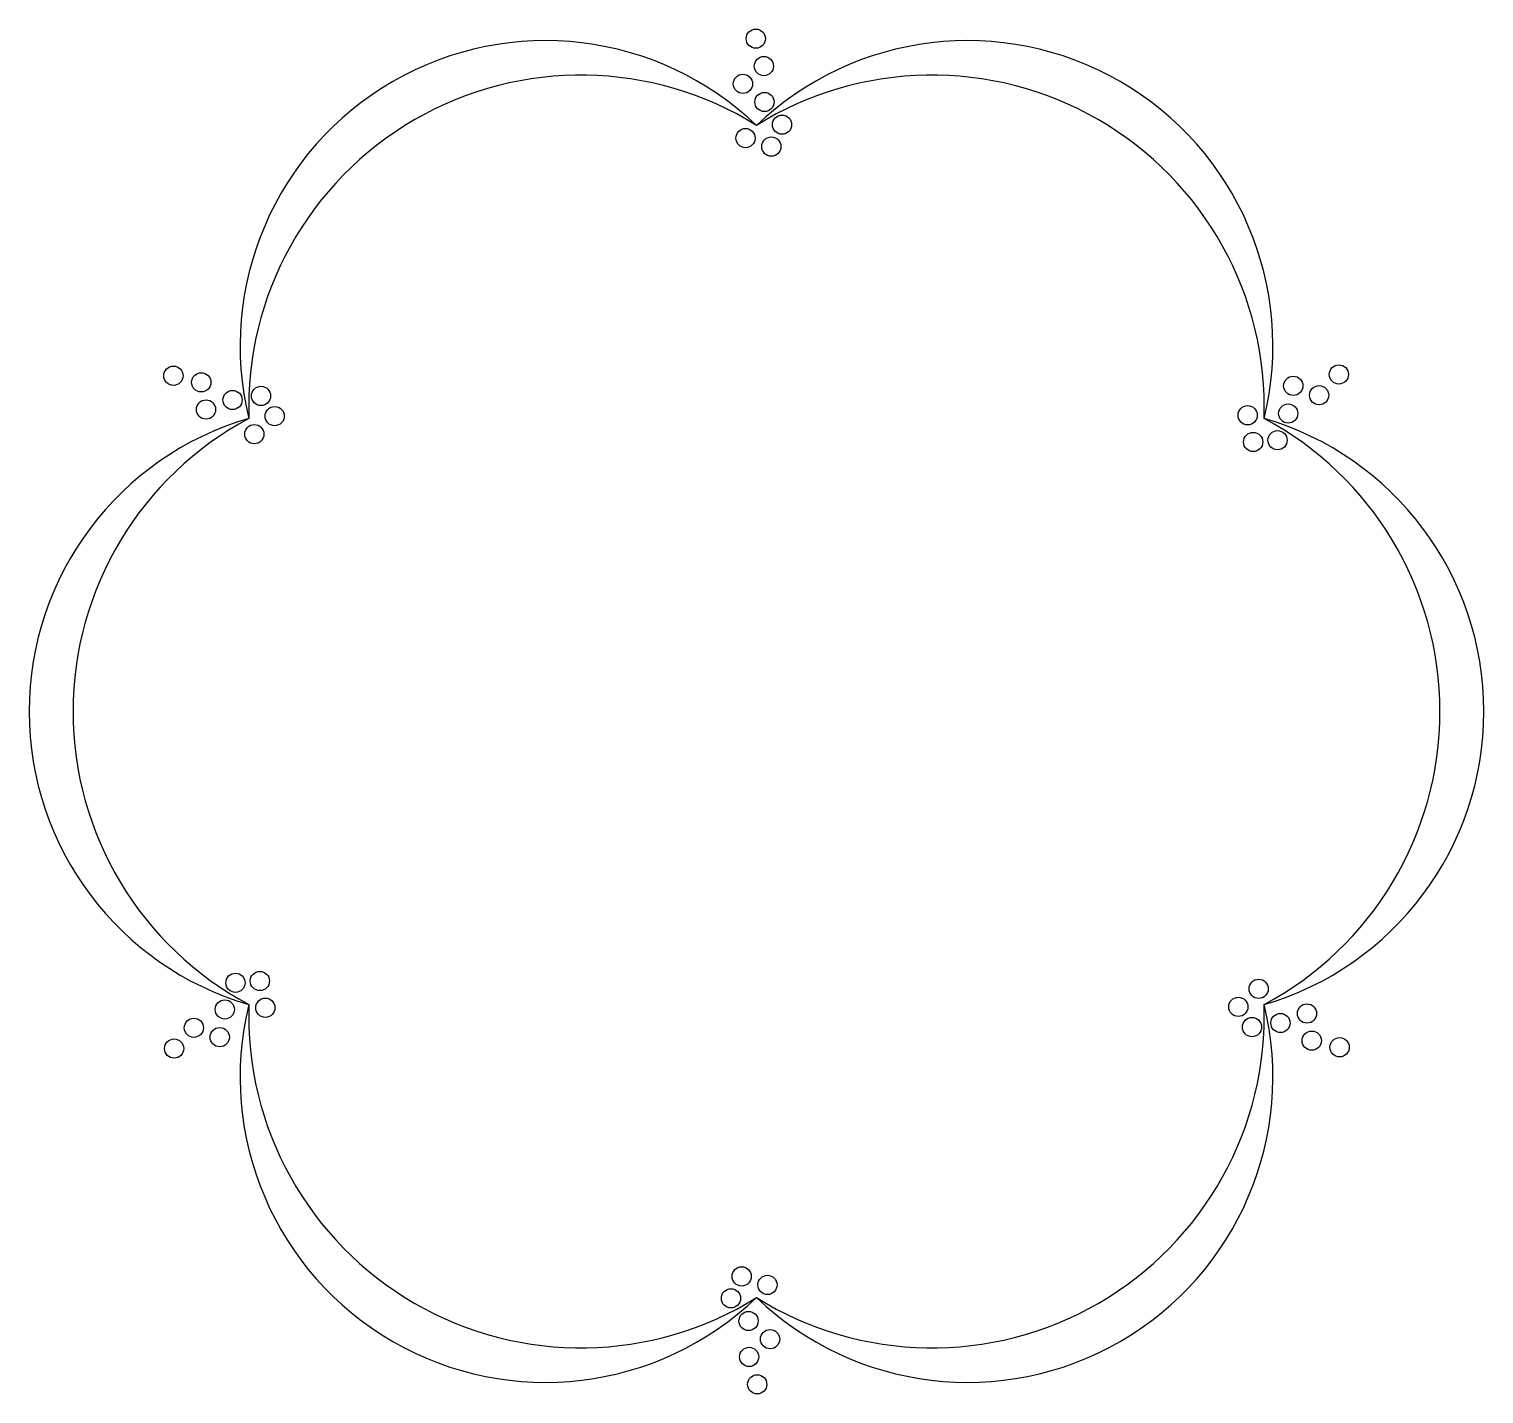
# Model space of a CAD drawing. Header units: feet. Extents: x -0.5 to 0.5, y -0.47 to 0.47.
import ezdxf

# ---------------------------------------------------------------- set-up
doc = ezdxf.new("R2010")
doc.units = ezdxf.units.FT
doc.header["$MEASUREMENT"] = 0

msp = doc.modelspace()

# ---------------------------------------------------------------- linework, layer by layer
for points in [[(0, 0.4062, 0.75), (-0.3518, 0.2031, 0.75), (-0.3518, -0.2031, 0.75), (0, -0.4062, 0.75), (0.3518, -0.2031, 0.75), (0.3518, 0.2031, 0.75)], [(0, 0.4062, 0.6), (-0.3518, 0.2031, 0.6), (-0.3518, -0.2031, 0.6), (0, -0.4062, 0.6), (0.3518, -0.2031, 0.6), (0.3518, 0.2031, 0.6)]]:
    msp.add_lwpolyline(points, format="xyb", close=True)
for centre in [(-0.0005, 0.4663), (0.0051, 0.4473), (-0.0094, 0.435), (0.0055, 0.4224), (0.0177, 0.4067), (-0.0076, 0.3974), (0.0103, 0.3915), (-0.4041, 0.2327), (-0.3848, 0.2281), (0.372, 0.2257), (0.4036, 0.2336), (-0.3631, 0.2159), (-0.3434, 0.2187), (0.3899, 0.2192), (-0.3815, 0.2093), (0.3404, 0.2053), (0.3685, 0.2065), (-0.3339, 0.2047), (-0.348, 0.1922), (0.3442, 0.1868), (0.3611, 0.188), (-0.3611, -0.188), (-0.3442, -0.1868), (0.348, -0.1922), (-0.3685, -0.2065), (-0.3404, -0.2053), (0.3339, -0.2047), (0.3631, -0.2159), (0.3815, -0.2093), (-0.3899, -0.2192), (-0.372, -0.2257), (0.3434, -0.2187), (0.3848, -0.2281), (-0.4036, -0.2336), (0.4041, -0.2327), (-0.0103, -0.3915), (0.0076, -0.3974), (-0.0177, -0.4067), (-0.0055, -0.4224), (0.0094, -0.435), (-0.0051, -0.4473), (0.0005, -0.4663)]:
    msp.add_circle(centre, 0.00666)

doc.saveas('drawing.dxf')
